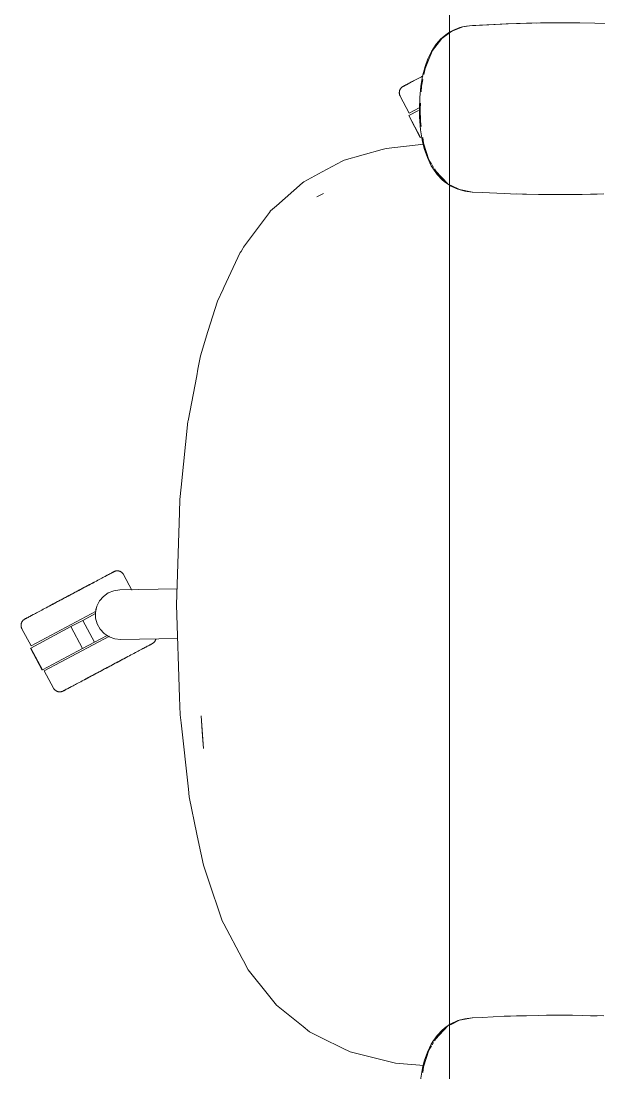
# Model space of a CAD drawing. Header units: millimetres. Extents: x 155927 to 295199, y -4084 to 97293.
# Drawn here: x 195738 to 196064, y 11079 to 11672 of the extents above; entities that cross this region are included whole.
import ezdxf

# ---------------------------------------------------------------- set-up
doc = ezdxf.new("R2010")
doc.units = ezdxf.units.MM
doc.header["$MEASUREMENT"] = 0
doc.layers.add('G-IMPT', color=8, linetype='CONTINUOUS', lineweight=9)
doc.layers.add('I-FURN', color=8, linetype='CONTINUOUS', lineweight=9)

msp = doc.modelspace()

# ---------------------------------------------------------------- linework, layer by layer
at = {"layer": 'G-IMPT'}
for p, q in [((196013.17, 11670.6), (195991.39, 11669.51)), ((196011.96, 11670.56), (195991.39, 11669.51)), ((196013.17, 11670.6), (195993, 11669.63)), ((196033.36, 11671.07), (196011.96, 11670.56)), ((196023.53, 11670.9), (196011.96, 11670.56)), ((196011.96, 11670.56), (196013.17, 11670.6)), ((196033.36, 11671.07), (196013.17, 11670.6)), ((196023.53, 11670.9), (196042.75, 11671.11)), ((196033.36, 11671.07), (196023.53, 11670.9)), ((196053.55, 11671.02), (196023.53, 11670.9)), ((196031.32, 11671.05), (196029.41, 11670.97)), ((196033.36, 11671.03), (196031.32, 11671.05)), ((196053.55, 11671.02), (196033.36, 11671.07)), ((196053.55, 11671.02), (196042.75, 11671.11)), ((196053.55, 11671.02), (196061.96, 11670.85)), ((196073.72, 11670.47), (196061.96, 11670.85)), ((195978.93, 11665.1), (195975.19, 11662.02)), ((195980.12, 11665.49), (195975.71, 11662.22)), ((195980.12, 11665.78), (195978.93, 11665.1)), ((195982.36, 11667.06), (195980.12, 11665.78)), ((195981.33, 11666.39), (195980.12, 11665.49)), ((195987.53, 11668.8), (195981.33, 11666.39)), ((195982.36, 11667.06), (195986, 11668.45)), ((195987.35, 11668.82), (195986, 11668.45)), ((195987.35, 11668.82), (195989.74, 11669.26)), ((195987.53, 11668.8), (195991.37, 11669.38)), ((195991.39, 11669.51), (195989.74, 11669.26)), ((195991.39, 11669.51), (195993, 11669.63)), ((195969.87, 11654.93), (195972.52, 11658.98)), ((195975.71, 11662.22), (195970.49, 11655.43)), ((195972.52, 11658.98), (195975.19, 11662.02)), ((195969.87, 11654.93), (195967.88, 11650.86)), ((195970.49, 11655.43), (195968.65, 11651.04)), ((195966.3, 11646.53), (195964.87, 11641.05)), ((195966.3, 11646.53), (195967.88, 11650.86)), ((195966.32, 11645.41), (195968.65, 11651.04)), ((195963.87, 11635.11), (195964.87, 11641.05)), ((195966.32, 11645.41), (195965.61, 11641.95)), ((195963.87, 11635.11), (195963.3, 11628.96)), ((195964.28, 11635.45), (195964.09, 11632.25)), ((195965.05, 11639.2), (195964.28, 11635.45)), ((195963.12, 11622.63), (195963.3, 11628.96)), ((195963.21, 11618.12), (195963.12, 11622.63)), ((195963.69, 11625.74), (195963.5, 11622.63)), ((195963.73, 11615.46), (195963.5, 11622.63)), ((195963.21, 11618.12), (195963.79, 11610.8)), ((195963.73, 11615.46), (195964.12, 11612.68)), ((195964.9, 11604.04), (195963.79, 11610.8)), ((195964.99, 11606.49), (195965.45, 11603.2)), ((195942.03, 11599.65), (195920.69, 11593.64)), ((195942.03, 11599.65), (195944.29, 11600.28)), ((195965.57, 11602.7), (195944.29, 11600.28)), ((195965.88, 11600.12), (195964.9, 11604.04)), ((195965.45, 11603.2), (195968.48, 11593.81)), ((195965.88, 11600.12), (195967.62, 11595.03)), ((195919.57, 11593.04), (195908.34, 11587.03)), ((195920.69, 11593.64), (195919.57, 11593.04)), ((195967.62, 11595.03), (195969.83, 11590.39)), ((195968.48, 11593.81), (195969.95, 11591.36)), ((195908.34, 11587.03), (195897.9, 11581.45)), ((195969.83, 11590.39), (195970.63, 11589.02)), ((195970.23, 11590.89), (195971.09, 11589.45)), ((195973.08, 11585.56), (195970.63, 11589.02)), ((195971.56, 11588.66), (195973.45, 11585.51)), ((195972.25, 11587.6), (195979.15, 11580.2)), ((195972.25, 11587.6), (195973.53, 11586.13)), ((195882.45, 11567.84), (195897.24, 11580.86)), ((195897.24, 11580.86), (195897.9, 11581.45)), ((195975.94, 11582.52), (195973.08, 11585.56)), ((195973.45, 11585.51), (195979.15, 11580.2)), ((195973.67, 11585.97), (195976.74, 11582.44)), ((195975.94, 11582.52), (195977.26, 11581.38)), ((195979.15, 11580.2), (195976.74, 11582.44)), ((195980.12, 11579.43), (195977.26, 11581.38)), ((195905.2, 11572.84), (195909.09, 11574.79)), ((195907.5, 11574.01), (195909.09, 11574.79)), ((195981.39, 11579.1), (195980.12, 11579.73)), ((195980.48, 11579.18), (195984.81, 11577.19)), ((195981.39, 11579.1), (195985.65, 11577)), ((195988.76, 11576.13), (195984.81, 11577.19)), ((195985.65, 11577), (195993, 11575.63)), ((195992.77, 11575.63), (195988.76, 11576.13)), ((195998.44, 11575.34), (195992.77, 11575.63)), ((195998.44, 11575.34), (196011, 11574.73)), ((196014.54, 11574.6), (196011, 11574.73)), ((195905.2, 11572.84), (195907.5, 11574.01)), ((196030.21, 11574.23), (196014.54, 11574.6)), ((196017.94, 11574.55), (196021.27, 11574.4)), ((196023.48, 11574.4), (196021.27, 11574.4)), ((196030.21, 11574.23), (196034.72, 11574.17)), ((196034.72, 11574.17), (196049.44, 11574.18)), ((196054.91, 11574.25), (196049.44, 11574.18)), ((196054.91, 11574.25), (196067.21, 11574.55)), ((196061.68, 11574.39), (196059.61, 11574.39)), ((196063.34, 11574.47), (196061.68, 11574.39)), ((195863.9, 11544.51), (195878.47, 11564)), ((195878.47, 11564), (195879.19, 11564.97)), ((195882.45, 11567.84), (195879.19, 11564.97)), ((195862.07, 11541.45), (195852.81, 11521.81)), ((195862.07, 11541.45), (195862.5, 11542.16)), ((195863.44, 11543.74), (195862.5, 11542.16)), ((195863.9, 11544.51), (195863.44, 11543.74)), ((195852.81, 11521.81), (195852.37, 11520.89)), ((195849.18, 11514.13), (195852.37, 11520.89)), ((195849.18, 11514.13), (195843.86, 11496.86)), ((195843.86, 11496.86), (195839.67, 11483.25)), ((195839.67, 11483.25), (195838.21, 11475.65)), ((195837.51, 11471.98), (195838.21, 11475.65)), ((195837.51, 11471.98), (195832.64, 11446.6)), ((195832.55, 11446.14), (195828.73, 11409.15)), ((195832.55, 11446.14), (195832.64, 11446.6)), ((195828.73, 11409.15), (195828, 11402.08)), ((195827.77, 11394.82), (195828, 11402.08)), ((195826.16, 11342.66), (195827.77, 11394.82)), ((195827.86, 11290.48), (195826.16, 11342.66)), ((195827.86, 11290.48), (195828.18, 11280.54)), ((195828.67, 11276.16), (195828.18, 11280.54)), ((195840.07, 11280), (195841.31, 11261.72)), ((195840.07, 11280), (195840.7, 11268.67)), ((195828.67, 11276.16), (195832.8, 11238.72)), ((195841.31, 11261.72), (195840.7, 11268.67)), ((195833.28, 11234.3), (195832.8, 11238.72)), ((195837.63, 11213.36), (195833.28, 11234.3)), ((195837.63, 11213.36), (195838.4, 11209.68)), ((195838.4, 11209.68), (195841.27, 11195.86)), ((195843.78, 11188.42), (195841.27, 11195.86)), ((195843.78, 11188.42), (195851.93, 11164.33)), ((195852.81, 11162.67), (195851.93, 11164.33)), ((195863.1, 11143.16), (195852.81, 11162.67)), ((195863.1, 11143.16), (195863.83, 11141.79)), ((195866.54, 11136.66), (195863.83, 11141.79)), ((195866.54, 11136.66), (195878.75, 11121.52)), ((195882.51, 11116.86), (195878.75, 11121.52)), ((195897.45, 11104.69), (195882.51, 11116.86)), ((195980.12, 11105.82), (195977.26, 11103.87)), ((195981.39, 11106.15), (195980.12, 11105.52)), ((195980.48, 11106.07), (195984.81, 11108.06)), ((195981.39, 11106.15), (195985.65, 11108.25)), ((195988.76, 11109.12), (195984.81, 11108.06)), ((195985.65, 11108.25), (195993, 11109.62)), ((195992.77, 11109.62), (195988.76, 11109.12)), ((195998.44, 11109.91), (195992.77, 11109.62)), ((195998.44, 11109.91), (196011, 11110.52)), ((196014.54, 11110.64), (196011, 11110.52)), ((196030.21, 11111.02), (196014.54, 11110.64)), ((196017.94, 11110.7), (196021.27, 11110.85)), ((196023.48, 11110.85), (196021.27, 11110.85)), ((196030.21, 11111.02), (196034.72, 11111.08)), ((196034.72, 11111.08), (196049.44, 11111.07)), ((196054.91, 11111), (196049.44, 11111.07)), ((196054.91, 11111), (196067.21, 11110.7)), ((196061.68, 11110.86), (196059.61, 11110.86)), ((196063.34, 11110.78), (196061.68, 11110.86)), ((195897.45, 11104.69), (195901.11, 11101.71)), ((195901.11, 11101.71), (195908.27, 11098.19)), ((195972.25, 11097.65), (195979.15, 11105.05)), ((195975.94, 11102.73), (195973.08, 11099.69)), ((195973.45, 11099.74), (195979.15, 11105.05)), ((195973.67, 11099.28), (195976.74, 11102.81)), ((195975.94, 11102.73), (195977.26, 11103.87)), ((195979.15, 11105.05), (195976.74, 11102.81)), ((195919.74, 11092.54), (195908.27, 11098.19)), ((195967.62, 11090.22), (195969.83, 11094.86)), ((195969.83, 11094.86), (195970.63, 11096.23)), ((195970.23, 11094.36), (195971.09, 11095.8)), ((195973.08, 11099.69), (195970.63, 11096.23)), ((195971.56, 11096.59), (195973.45, 11099.74)), ((195972.25, 11097.65), (195973.53, 11099.12)), ((195919.74, 11092.54), (195924.1, 11090.39)), ((195924.1, 11090.39), (195942.04, 11085.99)), ((195965.45, 11082.05), (195968.48, 11091.44)), ((195965.88, 11085.13), (195967.62, 11090.22)), ((195968.48, 11091.44), (195969.95, 11093.89)), ((195942.04, 11085.99), (195944.42, 11085.41)), ((195949.71, 11084.11), (195944.42, 11085.41)), ((195965.58, 11082.67), (195949.71, 11084.11)), ((195965.88, 11085.13), (195964.9, 11081.21)), ((195964.99, 11078.76), (195965.45, 11082.05)), ((195964.9, 11081.21), (195963.79, 11074.45))]:
    msp.add_line(p, q, dxfattribs=at)
at = {"layer": 'I-FURN'}
for p, q in [((195980.12, 10700.42), (195980.12, 12100.42)), ((195980.12, 12100.42), (195980.12, 10700.42)), ((195963.46, 11640.3), (195962.69, 11639.89)), ((195964.26, 11640.73), (195963.46, 11640.3)), ((195965.09, 11641.16), (195964.26, 11640.73)), ((195952.56, 11634.05), (195952.65, 11634.17)), ((195952.65, 11634.17), (195952.76, 11634.3)), ((195952.76, 11634.3), (195952.87, 11634.42)), ((195952.87, 11634.42), (195952.98, 11634.53)), ((195952.98, 11634.53), (195953.09, 11634.64)), ((195953.09, 11634.64), (195953.22, 11634.75)), ((195953.22, 11634.75), (195953.34, 11634.85)), ((195953.34, 11634.85), (195953.47, 11634.95)), ((195953.47, 11634.95), (195953.6, 11635.04)), ((195953.6, 11635.04), (195953.74, 11635.12)), ((195953.74, 11635.12), (195953.88, 11635.2)), ((195953.88, 11635.2), (195953.92, 11635.23)), ((195953.97, 11635.25), (195953.92, 11635.23)), ((195953.92, 11635.23), (195953.94, 11635.24)), ((195953.92, 11635.23), (195953.92, 11635.23)), ((195953.94, 11635.24), (195954, 11635.27)), ((195954.05, 11635.29), (195953.97, 11635.25)), ((195954, 11635.27), (195954.1, 11635.32)), ((195954.17, 11635.36), (195954.05, 11635.29)), ((195954.1, 11635.32), (195954.24, 11635.4)), ((195954.33, 11635.45), (195954.17, 11635.36)), ((195954.24, 11635.4), (195954.42, 11635.49)), ((195954.53, 11635.55), (195954.33, 11635.45)), ((195954.42, 11635.49), (195954.64, 11635.61)), ((195954.77, 11635.68), (195954.53, 11635.55)), ((195954.64, 11635.61), (195954.9, 11635.75)), ((195955.05, 11635.83), (195954.77, 11635.68)), ((195954.9, 11635.75), (195955.19, 11635.9)), ((195955.37, 11636), (195955.05, 11635.83)), ((195955.19, 11635.9), (195955.53, 11636.08)), ((195955.73, 11636.19), (195955.37, 11636)), ((195955.53, 11636.08), (195955.9, 11636.28)), ((195956.12, 11636.4), (195955.73, 11636.19)), ((195955.9, 11636.28), (195956.31, 11636.5)), ((195956.55, 11636.62), (195956.12, 11636.4)), ((195956.31, 11636.5), (195956.76, 11636.74)), ((195957.01, 11636.87), (195956.55, 11636.62)), ((195956.76, 11636.74), (195957.24, 11636.99)), ((195957.52, 11637.14), (195957.01, 11636.87)), ((195957.24, 11636.99), (195957.76, 11637.27)), ((195958.05, 11637.42), (195957.52, 11637.14)), ((195957.76, 11637.27), (195958.31, 11637.56)), ((195958.62, 11637.73), (195958.05, 11637.42)), ((195958.31, 11637.56), (195958.89, 11637.87)), ((195959.22, 11638.05), (195958.62, 11637.73)), ((195959.86, 11638.38), (195959.22, 11638.05)), ((195960.52, 11638.74), (195959.86, 11638.38)), ((195961.21, 11639.1), (195960.52, 11638.74)), ((195961.94, 11639.49), (195961.21, 11639.1)), ((195962.69, 11639.89), (195961.94, 11639.49)), ((195951.78, 11631.79), (195951.79, 11631.95)), ((195951.78, 11631.63), (195951.78, 11631.79)), ((195951.78, 11631.47), (195951.78, 11631.63)), ((195951.8, 11631.31), (195951.78, 11631.47)), ((195951.79, 11631.95), (195951.81, 11632.11)), ((195951.81, 11631.15), (195951.8, 11631.31)), ((195951.81, 11632.11), (195951.83, 11632.27)), ((195951.84, 11630.99), (195951.81, 11631.15)), ((195951.83, 11632.27), (195951.85, 11632.43)), ((195951.87, 11630.83), (195951.84, 11630.99)), ((195951.85, 11632.43), (195951.89, 11632.59)), ((195951.9, 11630.67), (195951.87, 11630.83)), ((195951.89, 11632.59), (195951.93, 11632.75)), ((195951.95, 11630.52), (195951.9, 11630.67)), ((195951.93, 11632.75), (195951.97, 11632.9)), ((195952, 11630.37), (195951.95, 11630.52)), ((195951.97, 11632.9), (195952.03, 11633.05)), ((195952.05, 11630.21), (195952, 11630.37)), ((195952.03, 11633.05), (195952.08, 11633.2)), ((195952.11, 11630.07), (195952.05, 11630.21)), ((195952.08, 11633.2), (195952.15, 11633.35)), ((195952.18, 11629.92), (195952.11, 11630.07)), ((195952.15, 11633.35), (195952.22, 11633.5)), ((195952.25, 11629.77), (195952.18, 11629.92)), ((195952.22, 11633.5), (195952.3, 11633.64)), ((195952.25, 11629.77), (195957.4, 11620.09)), ((195952.3, 11633.64), (195952.38, 11633.78)), ((195952.38, 11633.78), (195952.46, 11633.91)), ((195952.46, 11633.91), (195952.56, 11634.05)), ((195957.4, 11620.09), (195963.03, 11623.08)), ((195957.05, 11618.77), (195963.62, 11606.41)), ((195957.22, 11618.86), (195962.51, 11621.67)), ((195963.79, 11606.5), (195957.22, 11618.86)), ((195963.89, 11606.55), (195963.79, 11606.5)), ((195790.11, 11361.03), (195789.86, 11360.89)), ((195789.98, 11360.96), (195790.22, 11361.08)), ((195790.33, 11361.14), (195790.11, 11361.03)), ((195790.22, 11361.08), (195790.42, 11361.19)), ((195790.51, 11361.24), (195790.33, 11361.14)), ((195790.42, 11361.19), (195790.58, 11361.28)), ((195790.65, 11361.32), (195790.51, 11361.24)), ((195790.58, 11361.28), (195790.7, 11361.34)), ((195790.75, 11361.37), (195790.65, 11361.32)), ((195790.7, 11361.34), (195790.79, 11361.39)), ((195790.81, 11361.4), (195790.75, 11361.37)), ((195790.79, 11361.39), (195790.83, 11361.41)), ((195790.83, 11361.41), (195790.81, 11361.4)), ((195790.83, 11361.41), (195790.98, 11361.48)), ((195790.83, 11361.41), (195790.83, 11361.41)), ((195790.98, 11361.48), (195791.12, 11361.55)), ((195791.12, 11361.55), (195791.27, 11361.61)), ((195791.27, 11361.61), (195791.43, 11361.67)), ((195791.43, 11361.67), (195791.58, 11361.72)), ((195791.58, 11361.72), (195791.73, 11361.76)), ((195791.73, 11361.76), (195791.89, 11361.8)), ((195791.89, 11361.8), (195792.05, 11361.83)), ((195792.05, 11361.83), (195792.21, 11361.85)), ((195792.21, 11361.85), (195792.37, 11361.87)), ((195792.37, 11361.87), (195792.53, 11361.88)), ((195792.53, 11361.88), (195792.69, 11361.88)), ((195792.69, 11361.88), (195792.85, 11361.88)), ((195792.85, 11361.88), (195793.01, 11361.87)), ((195793.01, 11361.87), (195793.17, 11361.86)), ((195793.17, 11361.86), (195793.33, 11361.84)), ((195793.33, 11361.84), (195793.49, 11361.81)), ((195793.49, 11361.81), (195793.65, 11361.78)), ((195793.65, 11361.78), (195793.81, 11361.74)), ((195793.81, 11361.74), (195793.96, 11361.69)), ((195793.96, 11361.69), (195794.11, 11361.64)), ((195794.11, 11361.64), (195794.26, 11361.58)), ((195794.26, 11361.58), (195794.41, 11361.51)), ((195794.41, 11361.51), (195794.56, 11361.44)), ((195794.56, 11361.44), (195794.7, 11361.37)), ((195794.7, 11361.37), (195794.84, 11361.29)), ((195794.84, 11361.29), (195794.97, 11361.2)), ((195794.97, 11361.2), (195795.1, 11361.11)), ((195795.1, 11361.11), (195795.23, 11361.01)), ((195779.28, 11355.27), (195778.42, 11354.81)), ((195778.82, 11355.02), (195779.67, 11355.47)), ((195780.11, 11355.71), (195779.28, 11355.27)), ((195780.93, 11356.14), (195780.11, 11355.71)), ((195781.71, 11356.56), (195780.93, 11356.14)), ((195782.47, 11356.97), (195781.71, 11356.56)), ((195783.21, 11357.36), (195782.47, 11356.97)), ((195783.92, 11357.73), (195783.21, 11357.36)), ((195784.6, 11358.09), (195783.92, 11357.73)), ((195785.24, 11358.44), (195784.6, 11358.09)), ((195785.86, 11358.77), (195785.24, 11358.44)), ((195786.44, 11359.08), (195785.86, 11358.77)), ((195786.13, 11358.91), (195786.7, 11359.21)), ((195786.99, 11359.37), (195786.44, 11359.08)), ((195786.7, 11359.21), (195787.24, 11359.5)), ((195787.51, 11359.64), (195786.99, 11359.37)), ((195787.24, 11359.5), (195787.74, 11359.76)), ((195787.99, 11359.9), (195787.51, 11359.64)), ((195787.74, 11359.76), (195788.2, 11360.01)), ((195788.44, 11360.14), (195787.99, 11359.9)), ((195788.2, 11360.01), (195788.63, 11360.24)), ((195788.85, 11360.36), (195788.44, 11360.14)), ((195788.63, 11360.24), (195789.03, 11360.45)), ((195789.22, 11360.55), (195788.85, 11360.36)), ((195789.03, 11360.45), (195789.38, 11360.64)), ((195789.56, 11360.73), (195789.22, 11360.55)), ((195789.38, 11360.64), (195789.7, 11360.81)), ((195789.86, 11360.89), (195789.56, 11360.73)), ((195789.7, 11360.81), (195789.98, 11360.96)), ((195795.23, 11361.01), (195795.36, 11360.91)), ((195795.36, 11360.91), (195795.48, 11360.8)), ((195795.48, 11360.8), (195795.59, 11360.69)), ((195795.59, 11360.69), (195795.7, 11360.57)), ((195795.7, 11360.57), (195795.81, 11360.45)), ((195795.81, 11360.45), (195795.91, 11360.32)), ((195795.91, 11360.32), (195796.01, 11360.19)), ((195796.01, 11360.19), (195796.1, 11360.06)), ((195796.1, 11360.06), (195796.18, 11359.92)), ((195796.18, 11359.92), (195796.26, 11359.78)), ((195796.26, 11359.78), (195796.28, 11359.74)), ((195800.99, 11350.9), (195796.28, 11359.74)), ((195767.98, 11349.26), (195766.97, 11348.72)), ((195767.43, 11348.97), (195768.44, 11349.5)), ((195768.98, 11349.79), (195767.98, 11349.26)), ((195768.44, 11349.5), (195769.43, 11350.03)), ((195769.97, 11350.32), (195768.98, 11349.79)), ((195769.43, 11350.03), (195770.42, 11350.56)), ((195770.96, 11350.84), (195769.97, 11350.32)), ((195770.42, 11350.56), (195771.41, 11351.08)), ((195771.94, 11351.36), (195770.96, 11350.84)), ((195771.41, 11351.08), (195772.38, 11351.6)), ((195772.9, 11351.88), (195771.94, 11351.36)), ((195772.38, 11351.6), (195773.35, 11352.11)), ((195773.86, 11352.39), (195772.9, 11351.88)), ((195773.35, 11352.11), (195774.3, 11352.62)), ((195774.81, 11352.89), (195773.86, 11352.39)), ((195774.3, 11352.62), (195775.24, 11353.12)), ((195775.74, 11353.38), (195774.81, 11352.89)), ((195775.24, 11353.12), (195776.16, 11353.61)), ((195776.65, 11353.87), (195775.74, 11353.38)), ((195776.16, 11353.61), (195777.06, 11354.09)), ((195777.54, 11354.35), (195776.65, 11353.87)), ((195777.06, 11354.09), (195777.95, 11354.56)), ((195778.42, 11354.81), (195777.54, 11354.35)), ((195777.95, 11354.56), (195778.82, 11355.02)), ((195784.88, 11347.44), (195787.62, 11349.41)), ((195787.62, 11349.41), (195790.76, 11350.66)), ((195790.76, 11350.66), (195794.1, 11351.12)), ((195794.1, 11351.12), (195826.44, 11351.69)), ((195757.1, 11343.47), (195756.16, 11342.97)), ((195756.59, 11343.2), (195757.53, 11343.7)), ((195758.05, 11343.98), (195757.1, 11343.47)), ((195757.53, 11343.7), (195758.49, 11344.21)), ((195759.01, 11344.49), (195758.05, 11343.98)), ((195758.49, 11344.21), (195759.46, 11344.73)), ((195759.99, 11345.01), (195759.01, 11344.49)), ((195759.46, 11344.73), (195760.44, 11345.25)), ((195760.97, 11345.53), (195759.99, 11345.01)), ((195760.44, 11345.25), (195761.42, 11345.77)), ((195761.96, 11346.06), (195760.97, 11345.53)), ((195761.42, 11345.77), (195762.42, 11346.3)), ((195762.96, 11346.59), (195761.96, 11346.06)), ((195762.42, 11346.3), (195763.42, 11346.83)), ((195763.96, 11347.12), (195762.96, 11346.59)), ((195763.42, 11346.83), (195764.42, 11347.37)), ((195764.96, 11347.66), (195763.96, 11347.12)), ((195764.42, 11347.37), (195765.43, 11347.9)), ((195765.97, 11348.19), (195764.96, 11347.66)), ((195765.43, 11347.9), (195766.43, 11348.44)), ((195766.97, 11348.72), (195765.97, 11348.19)), ((195766.43, 11348.44), (195767.43, 11348.97)), ((195781.17, 11341.86), (195782.69, 11344.88)), ((195782.69, 11344.88), (195784.88, 11347.44)), ((195744.04, 11319.54), (195780.76, 11339.07)), ((195744.95, 11337.01), (195745.53, 11337.33)), ((195745.86, 11337.5), (195745.26, 11337.18)), ((195746.5, 11337.84), (195745.86, 11337.5)), ((195747.16, 11338.19), (195746.5, 11337.84)), ((195747.85, 11338.56), (195747.16, 11338.19)), ((195748.58, 11338.94), (195747.85, 11338.56)), ((195749.33, 11339.34), (195748.58, 11338.94)), ((195750.1, 11339.75), (195749.33, 11339.34)), ((195750.9, 11340.18), (195750.1, 11339.75)), ((195751.73, 11340.62), (195750.9, 11340.18)), ((195752.57, 11341.07), (195751.73, 11340.62)), ((195753.44, 11341.53), (195752.57, 11341.07)), ((195754.33, 11342), (195753.44, 11341.53)), ((195755.24, 11342.48), (195754.33, 11342)), ((195754.74, 11342.22), (195755.66, 11342.71)), ((195756.16, 11342.97), (195755.24, 11342.48)), ((195755.66, 11342.71), (195756.59, 11343.2)), ((195773.21, 11333.92), (195780.35, 11337.72)), ((195780.42, 11338.57), (195781.17, 11341.86)), ((195780.48, 11335.2), (195780.42, 11338.57)), ((195738.42, 11331.25), (195738.43, 11331.41)), ((195738.43, 11331.41), (195738.45, 11331.57)), ((195738.45, 11331.57), (195738.47, 11331.73)), ((195738.47, 11331.73), (195738.49, 11331.89)), ((195738.49, 11331.89), (195738.53, 11332.05)), ((195738.53, 11332.05), (195738.57, 11332.2)), ((195738.57, 11332.2), (195738.62, 11332.36)), ((195738.62, 11332.36), (195738.67, 11332.51)), ((195738.67, 11332.51), (195738.73, 11332.66)), ((195738.73, 11332.66), (195738.79, 11332.81)), ((195738.79, 11332.81), (195738.86, 11332.95)), ((195738.86, 11332.95), (195738.94, 11333.09)), ((195738.94, 11333.09), (195739.02, 11333.23)), ((195739.02, 11333.23), (195739.11, 11333.37)), ((195739.11, 11333.37), (195739.2, 11333.5)), ((195739.2, 11333.5), (195739.3, 11333.63)), ((195739.3, 11333.63), (195739.4, 11333.75)), ((195739.4, 11333.75), (195739.51, 11333.87)), ((195739.51, 11333.87), (195739.62, 11333.99)), ((195739.62, 11333.99), (195739.74, 11334.1)), ((195739.74, 11334.1), (195739.86, 11334.21)), ((195739.86, 11334.21), (195739.98, 11334.31)), ((195739.98, 11334.31), (195740.11, 11334.4)), ((195740.11, 11334.4), (195740.24, 11334.49)), ((195740.24, 11334.49), (195740.38, 11334.58)), ((195740.38, 11334.58), (195740.52, 11334.66)), ((195740.52, 11334.66), (195740.56, 11334.68)), ((195740.56, 11334.68), (195740.58, 11334.69)), ((195740.57, 11334.68), (195740.56, 11334.68)), ((195740.61, 11334.71), (195740.57, 11334.68)), ((195740.58, 11334.69), (195740.64, 11334.72)), ((195740.69, 11334.75), (195740.61, 11334.71)), ((195740.64, 11334.72), (195740.74, 11334.78)), ((195740.81, 11334.81), (195740.69, 11334.75)), ((195740.74, 11334.78), (195740.88, 11334.85)), ((195740.97, 11334.9), (195740.81, 11334.81)), ((195740.88, 11334.85), (195741.06, 11334.95)), ((195741.17, 11335.01), (195740.97, 11334.9)), ((195741.06, 11334.95), (195741.28, 11335.06)), ((195741.41, 11335.13), (195741.17, 11335.01)), ((195741.28, 11335.06), (195741.54, 11335.2)), ((195741.69, 11335.28), (195741.41, 11335.13)), ((195741.54, 11335.2), (195741.84, 11335.36)), ((195742.01, 11335.45), (195741.69, 11335.28)), ((195741.84, 11335.36), (195742.17, 11335.54)), ((195742.37, 11335.64), (195742.01, 11335.45)), ((195742.17, 11335.54), (195742.54, 11335.73)), ((195742.76, 11335.85), (195742.37, 11335.64)), ((195742.54, 11335.73), (195742.95, 11335.95)), ((195743.19, 11336.08), (195742.76, 11335.85)), ((195742.95, 11335.95), (195743.4, 11336.19)), ((195743.66, 11336.33), (195743.19, 11336.08)), ((195743.4, 11336.19), (195743.88, 11336.45)), ((195744.16, 11336.59), (195743.66, 11336.33)), ((195743.88, 11336.45), (195744.4, 11336.72)), ((195744.69, 11336.88), (195744.16, 11336.59)), ((195744.4, 11336.72), (195744.95, 11337.01)), ((195745.26, 11337.18), (195744.69, 11336.88)), ((195766.57, 11330.39), (195773.21, 11333.92)), ((195779.78, 11321.56), (195773.21, 11333.92)), ((195781.35, 11331.94), (195780.48, 11335.2)), ((195782.97, 11328.98), (195781.35, 11331.94)), ((195738.42, 11331.09), (195738.42, 11331.25)), ((195738.43, 11330.93), (195738.42, 11331.09)), ((195738.44, 11330.76), (195738.43, 11330.93)), ((195738.45, 11330.6), (195738.44, 11330.76)), ((195738.48, 11330.44), (195738.45, 11330.6)), ((195738.51, 11330.29), (195738.48, 11330.44)), ((195738.55, 11330.13), (195738.51, 11330.29)), ((195738.59, 11329.97), (195738.55, 11330.13)), ((195738.64, 11329.82), (195738.59, 11329.97)), ((195738.69, 11329.67), (195738.64, 11329.82)), ((195738.75, 11329.52), (195738.69, 11329.67)), ((195738.82, 11329.37), (195738.75, 11329.52)), ((195738.89, 11329.23), (195738.82, 11329.37)), ((195738.89, 11329.23), (195744.04, 11319.54)), ((195743.86, 11318.31), (195766.57, 11330.39)), ((195773.14, 11318.03), (195766.57, 11330.39)), ((195785.25, 11326.5), (195782.97, 11328.98)), ((195788.06, 11324.63), (195785.25, 11326.5)), ((195751.55, 11305.42), (195788.3, 11324.96)), ((195779.78, 11321.56), (195773.14, 11318.03)), ((195786.93, 11325.36), (195779.78, 11321.56)), ((195791.23, 11323.49), (195788.06, 11324.63)), ((195794.59, 11323.14), (195791.23, 11323.49)), ((195826.78, 11323.7), (195794.59, 11323.14)), ((195810.04, 11319.52), (195809.59, 11319.29)), ((195809.8, 11319.4), (195810.23, 11319.63)), ((195810.45, 11319.74), (195810.04, 11319.52)), ((195810.23, 11319.63), (195810.62, 11319.83)), ((195810.82, 11319.94), (195810.45, 11319.74)), ((195810.62, 11319.83), (195810.98, 11320.02)), ((195811.15, 11320.12), (195810.82, 11319.94)), ((195810.98, 11320.02), (195811.3, 11320.19)), ((195811.45, 11320.28), (195811.15, 11320.12)), ((195811.3, 11320.19), (195811.57, 11320.34)), ((195811.71, 11320.41), (195811.45, 11320.28)), ((195811.57, 11320.34), (195811.82, 11320.47)), ((195811.93, 11320.53), (195811.71, 11320.41)), ((195811.82, 11320.47), (195812.02, 11320.58)), ((195812.11, 11320.63), (195811.93, 11320.53)), ((195812.02, 11320.58), (195812.18, 11320.66)), ((195812.25, 11320.7), (195812.11, 11320.63)), ((195812.18, 11320.66), (195812.3, 11320.73)), ((195812.35, 11320.75), (195812.25, 11320.7)), ((195812.3, 11320.73), (195812.38, 11320.77)), ((195812.41, 11320.79), (195812.35, 11320.75)), ((195812.38, 11320.77), (195812.42, 11320.79)), ((195812.43, 11320.8), (195812.41, 11320.79)), ((195812.42, 11320.79), (195812.43, 11320.8)), ((195812.47, 11320.82), (195812.43, 11320.8)), ((195812.61, 11320.9), (195812.47, 11320.82)), ((195812.74, 11320.98), (195812.61, 11320.9)), ((195812.88, 11321.07), (195812.74, 11320.98)), ((195813.01, 11321.17), (195812.88, 11321.07)), ((195813.13, 11321.27), (195813.01, 11321.17)), ((195813.25, 11321.38), (195813.13, 11321.27)), ((195813.37, 11321.49), (195813.25, 11321.38)), ((195813.48, 11321.6), (195813.37, 11321.49)), ((195813.59, 11321.72), (195813.48, 11321.6)), ((195813.69, 11321.85), (195813.59, 11321.72)), ((195813.79, 11321.98), (195813.69, 11321.85)), ((195813.88, 11322.11), (195813.79, 11321.98)), ((195813.97, 11322.24), (195813.88, 11322.11)), ((195814.05, 11322.38), (195813.97, 11322.24)), ((195814.13, 11322.52), (195814.05, 11322.38)), ((195814.2, 11322.67), (195814.13, 11322.52)), ((195814.26, 11322.82), (195814.2, 11322.67)), ((195814.32, 11322.97), (195814.26, 11322.82)), ((195814.37, 11323.12), (195814.32, 11322.97)), ((195814.42, 11323.27), (195814.37, 11323.12)), ((195814.46, 11323.43), (195814.42, 11323.27)), ((195743.69, 11318.22), (195750.26, 11305.86)), ((195750.43, 11305.95), (195743.86, 11318.31)), ((195773.14, 11318.03), (195750.43, 11305.95)), ((195798.66, 11313.47), (195799.55, 11313.95)), ((195799.55, 11313.95), (195800.41, 11314.41)), ((195800.41, 11314.41), (195801.26, 11314.86)), ((195801.26, 11314.86), (195802.09, 11315.3)), ((195802.09, 11315.3), (195802.89, 11315.72)), ((195802.89, 11315.72), (195803.66, 11316.13)), ((195803.66, 11316.13), (195804.41, 11316.53)), ((195804.41, 11316.53), (195805.13, 11316.92)), ((195805.13, 11316.92), (195805.83, 11317.29)), ((195805.83, 11317.29), (195806.49, 11317.64)), ((195806.49, 11317.64), (195807.13, 11317.98)), ((195807.13, 11317.98), (195807.73, 11318.3)), ((195808.04, 11318.46), (195807.45, 11318.15)), ((195807.73, 11318.3), (195808.3, 11318.6)), ((195808.59, 11318.75), (195808.04, 11318.46)), ((195808.3, 11318.6), (195808.83, 11318.88)), ((195809.11, 11319.03), (195808.59, 11318.75)), ((195808.83, 11318.88), (195809.33, 11319.15)), ((195809.59, 11319.29), (195809.11, 11319.03)), ((195809.33, 11319.15), (195809.8, 11319.4)), ((195787.02, 11307.29), (195788.03, 11307.82)), ((195788.57, 11308.11), (195787.56, 11307.57)), ((195788.03, 11307.82), (195789.03, 11308.35)), ((195789.57, 11308.64), (195788.57, 11308.11)), ((195789.03, 11308.35), (195790.03, 11308.89)), ((195790.57, 11309.17), (195789.57, 11308.64)), ((195790.03, 11308.89), (195791.03, 11309.42)), ((195791.56, 11309.7), (195790.57, 11309.17)), ((195791.03, 11309.42), (195792.02, 11309.94)), ((195792.55, 11310.23), (195791.56, 11309.7)), ((195792.02, 11309.94), (195793, 11310.47)), ((195793.53, 11310.75), (195792.55, 11310.23)), ((195793, 11310.47), (195793.98, 11310.98)), ((195794.5, 11311.26), (195793.53, 11310.75)), ((195793.98, 11310.98), (195794.94, 11311.5)), ((195795.46, 11311.77), (195794.5, 11311.26)), ((195794.94, 11311.5), (195795.89, 11312)), ((195796.4, 11312.27), (195795.46, 11311.77)), ((195795.89, 11312), (195796.83, 11312.5)), ((195797.33, 11312.77), (195796.4, 11312.27)), ((195796.83, 11312.5), (195797.75, 11312.99)), ((195798.24, 11313.25), (195797.33, 11312.77)), ((195797.75, 11312.99), (195798.66, 11313.47)), ((195751.55, 11305.42), (195756.7, 11295.73)), ((195776.83, 11301.87), (195775.93, 11301.39)), ((195776.34, 11301.61), (195777.25, 11302.09)), ((195777.75, 11302.36), (195776.83, 11301.87)), ((195777.25, 11302.09), (195778.18, 11302.59)), ((195778.69, 11302.86), (195777.75, 11302.36)), ((195778.18, 11302.59), (195779.13, 11303.09)), ((195779.64, 11303.36), (195778.69, 11302.86)), ((195779.13, 11303.09), (195780.09, 11303.6)), ((195780.61, 11303.88), (195779.64, 11303.36)), ((195780.09, 11303.6), (195781.05, 11304.11)), ((195781.58, 11304.39), (195780.61, 11303.88)), ((195781.05, 11304.11), (195782.03, 11304.63)), ((195782.56, 11304.92), (195781.58, 11304.39)), ((195782.03, 11304.63), (195783.02, 11305.16)), ((195783.56, 11305.44), (195782.56, 11304.92)), ((195783.02, 11305.16), (195784.01, 11305.69)), ((195784.55, 11305.97), (195783.56, 11305.44)), ((195784.01, 11305.69), (195785.01, 11306.22)), ((195785.55, 11306.51), (195784.55, 11305.97)), ((195785.01, 11306.22), (195786.02, 11306.75)), ((195786.56, 11307.04), (195785.55, 11306.51)), ((195786.02, 11306.75), (195787.02, 11307.29)), ((195787.56, 11307.57), (195786.56, 11307.04)), ((195756.73, 11295.69), (195756.7, 11295.73)), ((195765, 11295.57), (195765.48, 11295.83)), ((195765.75, 11295.98), (195765.25, 11295.71)), ((195765.48, 11295.83), (195765.99, 11296.11)), ((195766.29, 11296.26), (195765.75, 11295.98)), ((195765.99, 11296.11), (195766.55, 11296.4)), ((195766.86, 11296.56), (195766.29, 11296.26)), ((195766.55, 11296.4), (195767.13, 11296.71)), ((195767.13, 11296.71), (195767.75, 11297.04)), ((195767.75, 11297.04), (195768.39, 11297.38)), ((195768.39, 11297.38), (195769.07, 11297.74)), ((195769.07, 11297.74), (195769.78, 11298.12)), ((195769.78, 11298.12), (195770.51, 11298.51)), ((195770.51, 11298.51), (195771.28, 11298.91)), ((195771.28, 11298.91), (195772.06, 11299.33)), ((195772.06, 11299.33), (195772.88, 11299.76)), ((195772.88, 11299.76), (195773.71, 11300.21)), ((195774.17, 11300.45), (195773.32, 11300)), ((195773.71, 11300.21), (195774.57, 11300.66)), ((195775.04, 11300.91), (195774.17, 11300.45)), ((195774.57, 11300.66), (195775.44, 11301.13)), ((195775.93, 11301.39), (195775.04, 11300.91)), ((195775.44, 11301.13), (195776.34, 11301.61)), ((195756.81, 11295.55), (195756.73, 11295.69)), ((195756.89, 11295.42), (195756.81, 11295.55)), ((195756.98, 11295.28), (195756.89, 11295.42)), ((195757.08, 11295.15), (195756.98, 11295.28)), ((195757.18, 11295.03), (195757.08, 11295.15)), ((195757.29, 11294.91), (195757.18, 11295.03)), ((195757.4, 11294.79), (195757.29, 11294.91)), ((195757.51, 11294.68), (195757.4, 11294.79)), ((195757.63, 11294.57), (195757.51, 11294.68)), ((195757.76, 11294.47), (195757.63, 11294.57)), ((195757.88, 11294.37), (195757.76, 11294.47)), ((195758.02, 11294.28), (195757.88, 11294.37)), ((195758.15, 11294.19), (195758.02, 11294.28)), ((195758.29, 11294.11), (195758.15, 11294.19)), ((195758.43, 11294.03), (195758.29, 11294.11)), ((195758.58, 11293.96), (195758.43, 11294.03)), ((195758.73, 11293.9), (195758.58, 11293.96)), ((195758.88, 11293.84), (195758.73, 11293.9)), ((195759.03, 11293.79), (195758.88, 11293.84)), ((195759.18, 11293.74), (195759.03, 11293.79)), ((195759.34, 11293.7), (195759.18, 11293.74)), ((195759.5, 11293.67), (195759.34, 11293.7)), ((195759.66, 11293.64), (195759.5, 11293.67)), ((195759.82, 11293.62), (195759.66, 11293.64)), ((195759.98, 11293.6), (195759.82, 11293.62)), ((195760.14, 11293.59), (195759.98, 11293.6)), ((195760.3, 11293.59), (195760.14, 11293.59)), ((195760.46, 11293.6), (195760.3, 11293.59)), ((195760.62, 11293.61), (195760.46, 11293.6)), ((195760.78, 11293.63), (195760.62, 11293.61)), ((195760.94, 11293.65), (195760.78, 11293.63)), ((195761.1, 11293.68), (195760.94, 11293.65)), ((195761.26, 11293.72), (195761.1, 11293.68)), ((195761.41, 11293.76), (195761.26, 11293.72)), ((195761.56, 11293.81), (195761.41, 11293.76)), ((195761.72, 11293.86), (195761.56, 11293.81)), ((195761.86, 11293.92), (195761.72, 11293.86)), ((195762.01, 11293.99), (195761.86, 11293.92)), ((195762.16, 11294.06), (195762.01, 11293.99)), ((195762.2, 11294.09), (195762.16, 11294.07)), ((195762.16, 11294.06), (195762.18, 11294.08)), ((195762.16, 11294.07), (195762.16, 11294.06)), ((195762.18, 11294.08), (195762.24, 11294.11)), ((195762.28, 11294.13), (195762.2, 11294.09)), ((195762.24, 11294.11), (195762.34, 11294.16)), ((195762.41, 11294.2), (195762.28, 11294.13)), ((195762.34, 11294.16), (195762.48, 11294.24)), ((195762.57, 11294.28), (195762.41, 11294.2)), ((195762.48, 11294.24), (195762.66, 11294.33)), ((195762.77, 11294.39), (195762.57, 11294.28)), ((195762.66, 11294.33), (195762.88, 11294.45)), ((195763.01, 11294.52), (195762.77, 11294.39)), ((195762.88, 11294.45), (195763.13, 11294.58)), ((195763.29, 11294.67), (195763.01, 11294.52)), ((195763.13, 11294.58), (195763.43, 11294.74)), ((195763.61, 11294.84), (195763.29, 11294.67)), ((195763.43, 11294.74), (195763.77, 11294.92)), ((195763.96, 11295.03), (195763.61, 11294.84)), ((195763.77, 11294.92), (195764.14, 11295.12)), ((195764.36, 11295.23), (195763.96, 11295.03)), ((195764.14, 11295.12), (195764.55, 11295.34)), ((195764.79, 11295.46), (195764.36, 11295.23)), ((195764.55, 11295.34), (195765, 11295.57)), ((195765.25, 11295.71), (195764.79, 11295.46))]:
    msp.add_line(p, q, dxfattribs=at)
msp.add_arc((195794.15, 11337.13), 13.81, 162.66397, 167.65266, dxfattribs=at)
msp.add_open_spline([(195780.54, 11339.49), (195780.62, 11339.92), (195780.72, 11340.35), (195780.84, 11340.77)], degree=3, dxfattribs=at)

doc.saveas('drawing.dxf')
